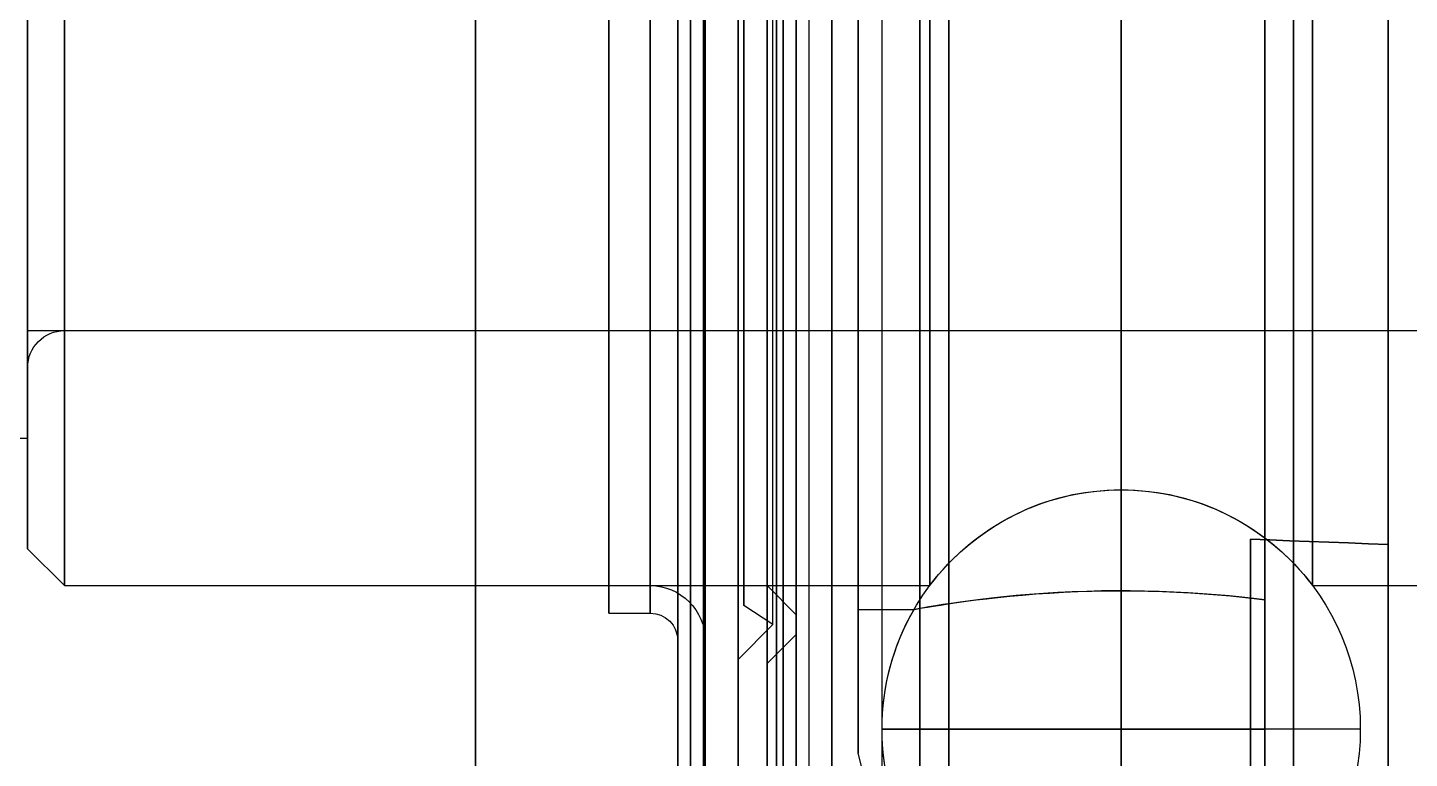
# Model space of a CAD drawing. Header units: millimetres. Extents: x 150937 to 394412, y 327166 to 584759.
# Drawn here: x 196709.71 to 196741.81, y 387959.11 to 387976.08 of the extents above; entities that cross this region are included whole.
import ezdxf

# ---------------------------------------------------------------- set-up
doc = ezdxf.new("R2010")
doc.units = ezdxf.units.MM
doc.layers.add('MAIN-1', color=7, linetype='Continuous')

# ---------------------------------------------------------------- blocks, each defined once
blk = doc.blocks.new('Shaft_Bearing_C!')
for p, q in [((37.6, -87.496), (77, -87.496)), ((-45, -90), (37.6, -90)), ((0, -90), (37.6, -90))]:
    blk.add_line(p, q)
blk = doc.blocks.new('Bearing_ucf207')
at = {"layer": 'MAIN-1'}
for p, q in [((12.8, -46), (12.8, 46)), ((12.8, 46), (12.8, -46)), ((34, -39.583), (34, 39.583)), ((34, 39.583), (34, -39.583)), ((29, 34.583), (29, -34.583)), ((29, -34.369), (29, 34.369)), ((19, 32.305), (19, -32.305)), ((19, -32.305), (19, 32.305)), ((26.55, -32.25), (26.55, 32.25)), ((26.55, 32.25), (26.55, -32.25)), ((26.55, 32.093), (26.55, -32.094)), ((26.55, -32.094), (26.55, 32.093)), ((28.662, 24.696), (28.662, -24.696)), ((28.662, -24.696), (28.662, 24.696)), ((29.3, -24.696), (29.3, 24.696)), ((19, -21.195), (19, 21.195)), ((19, 21.195), (19, -21.195)), ((44.4, 18.358), (44.4, -18.358)), ((44.4, -18.358), (44.4, 18.358)), ((12.8, 0), (12.8, -22.464)), ((12.8, -22.464), (12.8, 0)), ((14.554, -23.42), (14.554, 0)), ((14.554, 0), (14.554, -23.42)), ((14.996, -30.6), (14.996, 0)), ((14.996, 0), (14.996, -30.6)), ((23.004, 0), (23.004, -30.6)), ((23.004, -30.6), (23.004, 0)), ((23.446, 0), (23.446, -23.42)), ((23.446, -23.42), (23.446, 0)), ((23.68, -36), (23.68, 0)), ((24.555, -29.528), (24.555, 0)), ((25.11, -27.306), (25.11, 0)), ((25.11, -23.972), (25.11, 0)), ((25.72, -36), (25.72, 0)), ((26.25, -30.6), (26.25, 0)), ((26.55, -30.9), (26.55, 0)), ((26.55, -24.55), (26.55, 0)), ((26.55, -24.094), (26.55, 0)), ((26.55, -29.811), (26.55, 0)), ((26.85, -32.55), (26.85, 0)), ((26.85, 0), (26.85, -32.55)), ((27.007, 0), (27.007, -32.55)), ((27.007, -32.55), (27.007, 0)), ((27.089, -24.322), (27.089, 0)), ((27.224, -25.224), (27.224, 0)), ((27.224, -29.946), (27.224, 0)), ((27.224, 0), (27.224, -32.094)), ((27.224, -32.094), (27.224, 0)), ((27.224, 0), (27.224, -23.42)), ((27.224, -23.42), (27.224, 0)), ((27.224, 0), (27.224, -29.137)), ((27.224, -29.137), (27.224, 0)), ((27.763, 0), (27.763, -23.877)), ((27.763, -23.877), (27.763, 0)), ((27.763, -23.42), (27.763, 0)), ((27.897, 0), (27.897, -32.55)), ((27.897, -32.55), (27.897, 0)), ((27.897, -29.272), (27.897, 0)), ((27.897, -32.094), (27.897, 0)), ((27.897, -25.131), (27.897, 0)), ((28.662, 0), (28.662, -31.899)), ((28.662, -31.899), (28.662, 0)), ((28.7, -34.669), (28.7, 0)), ((28.7, 0), (28.7, -34.669)), ((28.7, -32.55), (28.7, 0)), ((29, 0), (29, -34.369)), ((29, -34.369), (29, 0)), ((29, -32.85), (29, 0)), ((29.3, 0), (29.3, -31.899)), ((29.3, -31.899), (29.3, 0)), ((29.3, 0), (29.3, -24.696)), ((29.938, 0), (29.938, -23.42)), ((29.938, 0), (29.938, -24.058)), ((29.938, -24.058), (29.938, 0)), ((29.938, -23.42), (29.938, 0)), ((30.9, 0), (30.9, -24.058)), ((30.9, -24.058), (30.9, 0)), ((30.9, -23.42), (30.9, 0)), ((34, 0), (34, -44.889)), ((34, -44.889), (34, 0)), ((43.542, 0), (43.542, -17.5)), ((43.542, 0), (43.542, -23.42)), ((43.542, -23.42), (43.542, 0)), ((43.542, -17.5), (43.542, 0)), ((44.4, 0), (44.4, -22.562)), ((44.4, -22.562), (44.4, 0)), ((25.11, -0.811), (25.11, -27.306)), ((23.68, -2.392), (23.68, -35.695)), ((23.68, -2.392), (23.68, -36)), ((23.68, -35.695), (23.68, -2.392)), ((25.72, -2.392), (25.72, -35.367)), ((25.72, -2.392), (25.72, -36)), ((25.72, -35.367), (25.72, -2.392)), ((15.667, -23.748), (15.667, -3.276)), ((15.667, -3.276), (15.667, -23.748)), ((15.667, -3.638), (15.667, -29.303)), ((15.667, -29.303), (15.667, -3.638)), ((43.542, -17.5), (2.358, -17.5)), ((12.8, -22.464), (13.258, -22.446)), ((13.258, -22.446), (12.8, -22.464)), ((12.8, -37.161), (12.8, -22.464)), ((12.8, -22.464), (12.8, -37.161)), ((13.258, -22.446), (13.716, -22.429)), ((13.716, -22.429), (13.258, -22.446)), ((13.716, -22.429), (14.173, -22.411)), ((14.173, -22.411), (13.716, -22.429)), ((14.173, -22.411), (14.63, -22.394)), ((14.63, -22.394), (14.173, -22.411)), ((14.63, -22.394), (15.087, -22.376)), ((15.087, -22.376), (14.63, -22.394)), ((15.087, -22.376), (15.544, -22.358)), ((15.544, -22.358), (15.087, -22.376)), ((15.544, -22.358), (16, -22.341)), ((16, -22.341), (15.544, -22.358)), ((16, -22.341), (16, -40.019)), ((16, -37.161), (16, -22.341)), ((16, -40.019), (16, -22.341)), ((16, -22.341), (16, -37.161)), ((43.542, -23.42), (44.4, -22.562)), ((14.554, -23.42), (2.358, -23.42)), ((34, -23.42), (23.446, -23.42)), ((26.55, -24.094), (27.224, -23.42)), ((27.763, -23.42), (27.224, -23.42)), ((30.9, -23.42), (29.938, -23.42)), ((43.542, -23.42), (34, -23.42)), ((15.667, -23.748), (15.921, -23.717)), ((15.914, -23.718), (15.667, -23.748)), ((15.667, -23.748), (15.667, -26.75)), ((15.667, -26.75), (15.667, -23.748)), ((16.18, -23.689), (15.914, -23.718)), ((15.921, -23.717), (16.195, -23.687)), ((16.463, -23.66), (16.18, -23.689)), ((16.195, -23.687), (16.487, -23.658)), ((16.76, -23.634), (16.463, -23.66)), ((16.487, -23.658), (16.793, -23.631)), ((17.069, -23.61), (16.76, -23.634)), ((16.793, -23.631), (17.113, -23.606)), ((17.388, -23.588), (17.069, -23.61)), ((17.113, -23.606), (17.441, -23.585)), ((17.714, -23.571), (17.388, -23.588)), ((17.441, -23.585), (17.777, -23.568)), ((18.043, -23.557), (17.714, -23.571)), ((17.777, -23.568), (18.116, -23.555)), ((18.374, -23.547), (18.043, -23.557)), ((18.116, -23.555), (18.456, -23.545)), ((18.703, -23.542), (18.374, -23.547)), ((18.456, -23.545), (18.792, -23.541)), ((19.026, -23.54), (18.703, -23.542)), ((18.792, -23.541), (19.123, -23.54)), ((19.35, -23.542), (19.026, -23.54)), ((19.123, -23.54), (19.458, -23.544)), ((19.679, -23.549), (19.35, -23.542)), ((19.458, -23.544), (19.797, -23.552)), ((20.01, -23.559), (19.679, -23.549)), ((19.797, -23.552), (20.137, -23.564)), ((20.339, -23.573), (20.01, -23.559)), ((20.137, -23.564), (20.474, -23.581)), ((20.664, -23.592), (20.339, -23.573)), ((20.474, -23.581), (20.805, -23.601)), ((20.981, -23.613), (20.664, -23.592)), ((20.805, -23.601), (21.127, -23.624)), ((21.289, -23.638), (20.981, -23.613)), ((21.127, -23.624), (21.437, -23.651)), ((21.584, -23.665), (21.289, -23.638)), ((21.437, -23.651), (21.733, -23.679)), ((21.864, -23.693), (21.584, -23.665)), ((21.733, -23.679), (22.011, -23.709)), ((22.127, -23.723), (21.864, -23.693)), ((22.011, -23.709), (22.271, -23.74)), ((22.371, -23.752), (22.127, -23.723)), ((22.271, -23.74), (22.511, -23.77)), ((22.6, -23.782), (22.371, -23.752)), ((22.511, -23.77), (22.739, -23.801)), ((22.816, -23.812), (22.6, -23.782)), ((22.739, -23.801), (22.951, -23.832)), ((23.017, -23.841), (22.816, -23.812)), ((22.951, -23.832), (23.144, -23.861)), ((23.198, -23.869), (23.017, -23.841)), ((23.144, -23.861), (23.316, -23.888)), ((23.359, -23.895), (23.198, -23.869)), ((23.316, -23.888), (23.464, -23.912)), ((23.497, -23.918), (23.359, -23.895)), ((23.464, -23.912), (23.587, -23.933)), ((23.611, -23.937), (23.497, -23.918)), ((23.587, -23.933), (23.683, -23.95)), ((23.699, -23.953), (23.611, -23.937)), ((23.683, -23.95), (23.753, -23.962)), ((23.762, -23.964), (23.699, -23.953)), ((23.753, -23.962), (23.795, -23.97)), ((23.799, -23.97), (23.762, -23.964)), ((23.795, -23.97), (23.811, -23.972)), ((23.811, -23.972), (23.799, -23.97)), ((23.811, -23.972), (23.811, -23.972)), ((23.811, -23.972), (23.811, -23.972)), ((23.811, -23.972), (23.811, -23.972)), ((23.811, -23.972), (23.811, -23.972)), ((23.811, -23.972), (23.811, -23.972)), ((23.811, -23.972), (23.811, -23.972)), ((25.11, -23.972), (23.811, -23.972)), ((27.089, -24.322), (27.763, -23.877)), ((30.9, -24.058), (29.938, -24.058)), ((27.897, -25.131), (27.089, -24.322)), ((27.224, -25.224), (26.55, -24.55)), ((13.445, -26.75), (19, -26.75)), ((15.667, -26.75), (19, -26.75)), ((19, -26.75), (15.667, -26.75)), ((15.667, -29.303), (15.667, -26.75)), ((15.667, -26.75), (15.667, -29.303)), ((19, -26.75), (24.555, -26.75)), ((24.555, -26.75), (19, -26.75)), ((24.555, -29.528), (25.11, -27.306))]:
    blk.add_line(p, q, dxfattribs=at)
for centre, radius, start, end in [((43.542, -18.358), 0.858, 0, 90), ((19, -26.75), 5.555, 0, 180), ((19, -26.75), 5.555, 90, 143.1687), ((19, -26.75), 5.555, 36.8312, 90), ((29.938, -24.696), 1.276, 90, 180), ((19, -26.75), 5.555, 0, 30), ((29.938, -24.696), 0.638, 90, 180), ((19, -26.75), 5.555, 180, 0), ((19, -26.75), 5.555, 330, 0)]:
    blk.add_arc(centre, radius, start, end, dxfattribs=at)
blk = doc.blocks.new('C-1 DRUM RIGHT')
blk.add_blockref('Shaft_Bearing_C!', (30, 221.464))
at = {"xscale": -1}
blk.add_blockref('Bearing_ucf207', (112, 151.464), dxfattribs=at)

msp = doc.modelspace()

# ---------------------------------------------------------------- block references
msp.add_blockref('C-1 DRUM RIGHT', (196642.115, 387835.079))

doc.saveas('drawing.dxf')
